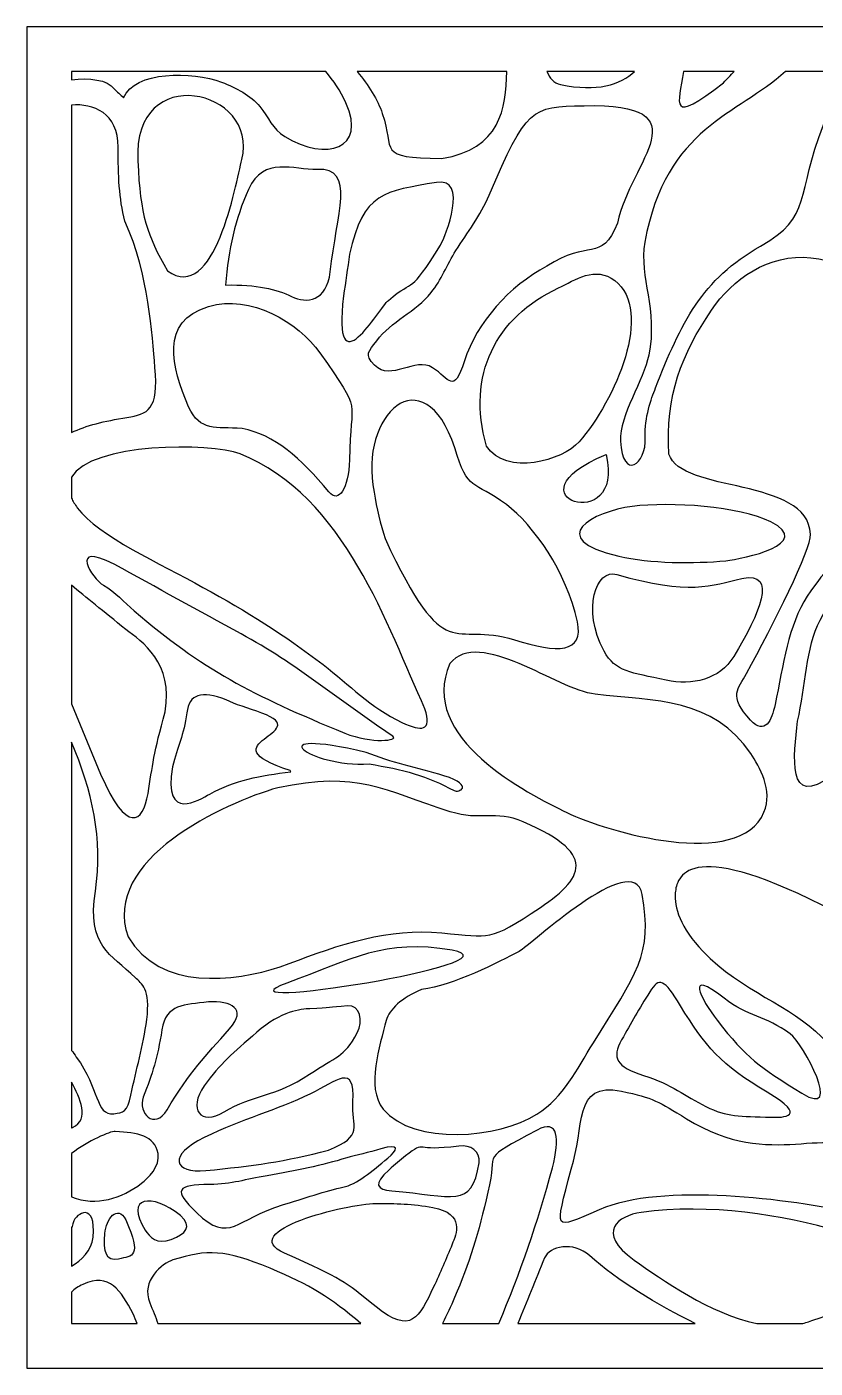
# Model space of a CAD drawing. Header units: centimetres. Extents: x 19.83 to 27, y 1.83 to 9.
# Drawn here: x 19.83 to 24.04, y 1.83 to 9 of the extents above; entities that cross this region are included whole.
import ezdxf

# ---------------------------------------------------------------- set-up
doc = ezdxf.new("R2010")
doc.units = ezdxf.units.CM
doc.header["$MEASUREMENT"] = 0
doc.layers.add('layer 1', color=7, linetype='Continuous')

msp = doc.modelspace()

# ---------------------------------------------------------------- linework, layer by layer
at = {"layer": 'layer 1', "color": 250}
for points, knots in [([(19.82662, 9.00077), (19.82662, 9.00077), (26.99977, 9.00077), (26.99977, 9.00077), (26.99977, 9.00077), (26.99977, 9.00077), (26.99977, 1.82763), (26.99977, 1.82763), (26.99977, 1.82763), (26.99977, 1.82763), (19.82662, 1.82763), (19.82662, 1.82763), (19.82662, 1.82763), (19.82662, 1.82763), (19.82662, 9.00077), (19.82662, 9.00077)], [0, 0, 0, 0, 0.2, 0.2, 0.2, 0.2, 0.4, 0.4, 0.4, 0.4, 0.6, 0.6, 0.6, 0.6, 1, 1, 1, 1]), ([(20.06573, 8.76167), (20.06573, 8.76167), (21.42469, 8.76167), (21.42469, 8.76167), (21.42469, 8.76167), (21.46522, 8.71461), (21.50387, 8.65917), (21.53314, 8.59389), (21.53314, 8.59389), (21.64422, 8.34617), (21.4299, 8.27991), (21.20581, 8.41434), (21.20581, 8.41434), (21.13983, 8.45494), (21.11956, 8.51669), (21.07302, 8.57505), (21.07302, 8.57505), (21.02395, 8.63342), (20.94528, 8.67487), (20.8683, 8.70448), (20.8683, 8.70448), (20.71181, 8.76453), (20.40137, 8.76538), (20.34385, 8.62158), (20.34385, 8.62158), (20.32694, 8.63765), (20.31001, 8.65372), (20.29311, 8.66895), (20.29311, 8.66895), (20.25947, 8.71858), (20.1569, 8.72956), (20.06573, 8.71775), (20.06573, 8.71775), (20.06573, 8.71775), (20.06573, 8.76167), (20.06573, 8.76167)], [0, 0, 0, 0, 0.1, 0.1, 0.1, 0.1, 0.2, 0.2, 0.2, 0.2, 0.3, 0.3, 0.3, 0.3, 0.4, 0.4, 0.4, 0.4, 0.5, 0.5, 0.5, 0.5, 0.6, 0.6, 0.6, 0.6, 0.7, 0.7, 0.7, 0.7, 0.8, 0.8, 0.8, 0.8, 1, 1, 1, 1]), ([(20.97676, 8.29112), (20.94358, 8.15867), (20.83146, 7.51558), (20.57807, 7.69626), (20.57807, 7.69626), (20.4698, 7.88828), (20.43304, 7.98715), (20.42035, 8.28406), (20.42035, 8.28406), (20.39041, 8.8219), (21.07123, 8.66825), (20.97676, 8.29112)], [0, 0, 0, 0, 0.25, 0.25, 0.25, 0.25, 0.5, 0.5, 0.5, 0.5, 1, 1, 1, 1]), ([(21.59286, 8.76167), (21.59286, 8.76167), (22.39299, 8.76167), (22.39299, 8.76167), (22.39299, 8.76167), (22.38841, 8.56268), (22.35992, 8.34939), (22.0441, 8.29591), (22.0441, 8.29591), (21.69079, 8.303), (21.79582, 8.3351), (21.72741, 8.53732), (21.72741, 8.53732), (21.70263, 8.61054), (21.65419, 8.68822), (21.59286, 8.76167)], [0, 0, 0, 0, 0.2, 0.2, 0.2, 0.2, 0.4, 0.4, 0.4, 0.4, 0.6, 0.6, 0.6, 0.6, 1, 1, 1, 1]), ([(22.6079, 8.76167), (22.6079, 8.76167), (23.07644, 8.76167), (23.07644, 8.76167), (23.07644, 8.76167), (23.00131, 8.69073), (22.87543, 8.65109), (22.68046, 8.69262), (22.68046, 8.69262), (22.64456, 8.70027), (22.62163, 8.72658), (22.6079, 8.76167)], [0, 0, 0, 0, 0.25, 0.25, 0.25, 0.25, 0.5, 0.5, 0.5, 0.5, 1, 1, 1, 1]), ([(23.88316, 8.76167), (23.88316, 8.76167), (24.23074, 8.76167), (24.23074, 8.76167), (24.23074, 8.76167), (24.17819, 8.66795), (24.12404, 8.57345), (24.0859, 8.47693), (24.0859, 8.47693), (23.93653, 8.09776), (24.03063, 7.98597), (23.75023, 7.82814), (23.75023, 7.82814), (23.4357, 7.6511), (23.32427, 7.41759), (23.18824, 7.06937), (23.18824, 7.06937), (23.16532, 7.01069), (23.12834, 6.91143), (23.13342, 6.80664), (23.13342, 6.80664), (23.14071, 6.65609), (23.0114, 6.57251), (23.00111, 6.7857), (23.00111, 6.7857), (22.99448, 6.92286), (23.12629, 7.11312), (23.1522, 7.24446), (23.1522, 7.24446), (23.20128, 7.49331), (23.09957, 7.65583), (23.13064, 7.84917), (23.13064, 7.84917), (23.24541, 8.46861), (23.62646, 8.52714), (23.88316, 8.76167)], [0, 0, 0, 0, 0.1, 0.1, 0.1, 0.1, 0.2, 0.2, 0.2, 0.2, 0.3, 0.3, 0.3, 0.3, 0.4, 0.4, 0.4, 0.4, 0.5, 0.5, 0.5, 0.5, 0.6, 0.6, 0.6, 0.6, 0.7, 0.7, 0.7, 0.7, 0.8, 0.8, 0.8, 0.8, 1, 1, 1, 1]), ([(23.33864, 8.76167), (23.33864, 8.76167), (23.60787, 8.76167), (23.60787, 8.76167), (23.60787, 8.76167), (23.58904, 8.74202), (23.57048, 8.72215), (23.55233, 8.70195), (23.55233, 8.70195), (23.25418, 8.47234), (23.3103, 8.58457), (23.33864, 8.76167)], [0, 0, 0, 0, 0.25, 0.25, 0.25, 0.25, 0.5, 0.5, 0.5, 0.5, 1, 1, 1, 1]), ([(20.06573, 6.83122), (20.06573, 6.83122), (20.06573, 8.58208), (20.06573, 8.58208), (20.06573, 8.58208), (20.18186, 8.59189), (20.31498, 8.54055), (20.31498, 8.3571), (20.31498, 8.3571), (20.31498, 8.20229), (20.31933, 8.08698), (20.35062, 7.9618), (20.35062, 7.9618), (20.48108, 7.67121), (20.49516, 7.35909), (20.51193, 7.17934), (20.51193, 7.17934), (20.53306, 6.95292), (20.47314, 6.92886), (20.36184, 6.91157), (20.36184, 6.91157), (20.24046, 6.89271), (20.14201, 6.86851), (20.06573, 6.83122)], [0, 0, 0, 0, 0.1428571, 0.1428571, 0.1428571, 0.1428571, 0.2857143, 0.2857143, 0.2857143, 0.2857143, 0.4285714, 0.4285714, 0.4285714, 0.4285714, 0.5714286, 0.5714286, 0.5714286, 0.5714286, 0.7142857, 0.7142857, 0.7142857, 0.7142857, 1, 1, 1, 1]), ([(21.99605, 7.17802), (22.08738, 7.11896), (22.10687, 7.03099), (22.16608, 7.21382), (22.16608, 7.21382), (22.23408, 7.42156), (22.40618, 7.6152), (22.60677, 7.71996), (22.60677, 7.71996), (22.82852, 7.86846), (22.89837, 7.73439), (22.98436, 7.95115), (22.98436, 7.95115), (23.05427, 8.28406), (23.45558, 8.59114), (22.8063, 8.57912), (22.8063, 8.57912), (22.52013, 8.57382), (22.49915, 8.5681), (22.29869, 8.10051), (22.29869, 8.10051), (22.25303, 7.99308), (22.18113, 7.89919), (22.12105, 7.80446), (22.12105, 7.80446), (22.07367, 7.72833), (22.04239, 7.64712), (21.98826, 7.57944), (21.98826, 7.57944), (21.9079, 7.47878), (21.77341, 7.4255), (21.69724, 7.32144), (21.69724, 7.32144), (21.65582, 7.26392), (21.6273, 7.25015), (21.68571, 7.19089), (21.68571, 7.19089), (21.77328, 7.10205), (21.90281, 7.23831), (21.99605, 7.17802)], [0, 0, 0, 0, 0.0909091, 0.0909091, 0.0909091, 0.0909091, 0.1818182, 0.1818182, 0.1818182, 0.1818182, 0.2727273, 0.2727273, 0.2727273, 0.2727273, 0.3636364, 0.3636364, 0.3636364, 0.3636364, 0.4545455, 0.4545455, 0.4545455, 0.4545455, 0.5454545, 0.5454545, 0.5454545, 0.5454545, 0.6363636, 0.6363636, 0.6363636, 0.6363636, 0.7272727, 0.7272727, 0.7272727, 0.7272727, 0.8181818, 0.8181818, 0.8181818, 0.8181818, 1, 1, 1, 1]), ([(21.2424, 7.55912), (21.16148, 7.59934), (21.05662, 7.62264), (20.88861, 7.62005), (20.88861, 7.62005), (20.90618, 7.81241), (20.93987, 7.97386), (21.01174, 8.13159), (21.01174, 8.13159), (21.09415, 8.31246), (21.25284, 8.23289), (21.37982, 8.23866), (21.37982, 8.23866), (21.58684, 8.24806), (21.48294, 8.00012), (21.4485, 7.6909), (21.4485, 7.6909), (21.43068, 7.5309), (21.32301, 7.51907), (21.2424, 7.55912)], [0, 0, 0, 0, 0.1666667, 0.1666667, 0.1666667, 0.1666667, 0.3333333, 0.3333333, 0.3333333, 0.3333333, 0.5, 0.5, 0.5, 0.5, 0.6666667, 0.6666667, 0.6666667, 0.6666667, 1, 1, 1, 1]), ([(22.01627, 8.16885), (22.19081, 8.19944), (22.06684, 7.88049), (22.03797, 7.8332), (22.03797, 7.8332), (21.86588, 7.5563), (21.90815, 7.6646), (21.75965, 7.53792), (21.75965, 7.53792), (21.71122, 7.4966), (21.4592, 7.04928), (21.51964, 7.56167), (21.51964, 7.56167), (21.53062, 7.63527), (21.54163, 7.70887), (21.55264, 7.78414), (21.55264, 7.78414), (21.62263, 8.11782), (21.74267, 8.1209), (22.01627, 8.16885)], [0, 0, 0, 0, 0.1666667, 0.1666667, 0.1666667, 0.1666667, 0.3333333, 0.3333333, 0.3333333, 0.3333333, 0.5, 0.5, 0.5, 0.5, 0.6666667, 0.6666667, 0.6666667, 0.6666667, 1, 1, 1, 1]), ([(23.69657, 5.29237), (23.77401, 5.20927), (23.81007, 5.29446), (23.82721, 5.37591), (23.82721, 5.37591), (23.87228, 5.59001), (23.89826, 5.80139), (23.99894, 5.9562), (23.99894, 5.9562), (24.10612, 6.11789), (24.17502, 6.14565), (24.24443, 6.33919), (24.24443, 6.33919), (24.2822, 6.4747), (24.39275, 6.77923), (24.39998, 6.80292), (24.39998, 6.80292), (24.51954, 7.19448), (24.48441, 7.71502), (24.01933, 7.76561), (24.01933, 7.76561), (23.79224, 7.79032), (23.59957, 7.65011), (23.48694, 7.48488), (23.48694, 7.48488), (23.33073, 7.25573), (23.23759, 7.02271), (23.26, 6.71635), (23.26, 6.71635), (23.32327, 6.50378), (24.00181, 6.59495), (24.01719, 6.28693), (24.01719, 6.28693), (24.02099, 6.21066), (23.81624, 5.79837), (23.67487, 5.54176), (23.67487, 5.54176), (23.63133, 5.46272), (23.57413, 5.42375), (23.69657, 5.29237)], [0, 0, 0, 0, 0.0909091, 0.0909091, 0.0909091, 0.0909091, 0.1818182, 0.1818182, 0.1818182, 0.1818182, 0.2727273, 0.2727273, 0.2727273, 0.2727273, 0.3636364, 0.3636364, 0.3636364, 0.3636364, 0.4545455, 0.4545455, 0.4545455, 0.4545455, 0.5454545, 0.5454545, 0.5454545, 0.5454545, 0.6363636, 0.6363636, 0.6363636, 0.6363636, 0.7272727, 0.7272727, 0.7272727, 0.7272727, 0.8181818, 0.8181818, 0.8181818, 0.8181818, 1, 1, 1, 1]), ([(22.7797, 6.78134), (22.97436, 7.00422), (23.18031, 7.4819), (22.97054, 7.64373), (22.97054, 7.64373), (22.86565, 7.72408), (22.7573, 7.64676), (22.66934, 7.60447), (22.66934, 7.60447), (22.33382, 7.44822), (22.17579, 7.13694), (22.28451, 6.75903), (22.28451, 6.75903), (22.38916, 6.59456), (22.69215, 6.68109), (22.7797, 6.78134)], [0, 0, 0, 0, 0.2, 0.2, 0.2, 0.2, 0.4, 0.4, 0.4, 0.4, 0.6, 0.6, 0.6, 0.6, 1, 1, 1, 1]), ([(20.97716, 6.85254), (21.15359, 6.81842), (21.28773, 6.69685), (21.44167, 6.51351), (21.44167, 6.51351), (21.49502, 6.44997), (21.54667, 6.53023), (21.55167, 6.68487), (21.55167, 6.68487), (21.55562, 7.03046), (21.62807, 6.92), (21.39303, 7.25809), (21.39303, 7.25809), (21.27731, 7.42058), (21.02409, 7.57361), (20.79726, 7.50475), (20.79726, 7.50475), (20.53474, 7.42505), (20.60101, 7.18354), (20.69065, 6.96871), (20.69065, 6.96871), (20.75643, 6.83262), (20.8332, 6.86374), (20.97716, 6.85254)], [0, 0, 0, 0, 0.1428571, 0.1428571, 0.1428571, 0.1428571, 0.2857143, 0.2857143, 0.2857143, 0.2857143, 0.4285714, 0.4285714, 0.4285714, 0.4285714, 0.5714286, 0.5714286, 0.5714286, 0.5714286, 0.7142857, 0.7142857, 0.7142857, 0.7142857, 1, 1, 1, 1]), ([(21.74203, 6.2641), (21.71751, 6.34021), (21.6979, 6.42394), (21.68355, 6.51277), (21.68355, 6.51277), (21.59812, 6.92571), (21.94729, 7.25027), (22.11513, 6.74962), (22.11513, 6.74962), (22.18591, 6.51039), (22.2113, 6.57878), (22.3911, 6.4455), (22.3911, 6.4455), (22.53459, 6.33864), (22.71385, 6.08454), (22.77062, 5.81898), (22.77062, 5.81898), (22.80649, 5.65117), (22.66537, 5.64901), (22.43363, 5.7226), (22.43363, 5.7226), (22.09908, 5.82884), (22.07065, 5.56112), (21.74203, 6.2641)], [0, 0, 0, 0, 0.1428571, 0.1428571, 0.1428571, 0.1428571, 0.2857143, 0.2857143, 0.2857143, 0.2857143, 0.4285714, 0.4285714, 0.4285714, 0.4285714, 0.5714286, 0.5714286, 0.5714286, 0.5714286, 0.7142857, 0.7142857, 0.7142857, 0.7142857, 1, 1, 1, 1]), ([(20.06573, 6.48044), (20.06573, 6.48044), (20.06573, 6.5916), (20.06573, 6.5916), (20.06573, 6.5916), (20.16743, 6.7771), (20.80846, 6.77883), (20.96643, 6.71674), (20.96643, 6.71674), (21.52929, 6.49552), (21.7548, 5.78918), (21.95527, 5.35392), (21.95527, 5.35392), (21.99223, 5.2321), (21.94028, 5.23082), (21.83226, 5.2813), (21.83226, 5.2813), (21.66006, 5.36177), (21.55519, 5.47988), (21.41033, 5.59027), (21.41033, 5.59027), (21.20055, 5.75015), (21.00424, 5.87372), (20.76823, 6.00316), (20.76823, 6.00316), (20.53877, 6.13181), (20.21176, 6.27435), (20.09628, 6.42921), (20.09628, 6.42921), (20.08288, 6.44718), (20.07291, 6.46421), (20.06573, 6.48044)], [0, 0, 0, 0, 0.1111111, 0.1111111, 0.1111111, 0.1111111, 0.2222222, 0.2222222, 0.2222222, 0.2222222, 0.3333333, 0.3333333, 0.3333333, 0.3333333, 0.4444444, 0.4444444, 0.4444444, 0.4444444, 0.5555556, 0.5555556, 0.5555556, 0.5555556, 0.6666667, 0.6666667, 0.6666667, 0.6666667, 0.7777778, 0.7777778, 0.7777778, 0.7777778, 1, 1, 1, 1]), ([(23.06337, 6.43579), (23.27104, 6.46287), (23.63651, 6.43625), (23.80439, 6.3529), (23.80439, 6.3529), (24.03886, 6.23649), (23.65885, 6.15523), (23.56413, 6.14582), (23.56413, 6.14582), (23.39777, 6.12929), (23.15457, 6.13105), (22.99233, 6.16934), (22.99233, 6.16934), (22.58423, 6.26567), (22.85622, 6.40878), (23.06337, 6.43579)], [0, 0, 0, 0, 0.2, 0.2, 0.2, 0.2, 0.4, 0.4, 0.4, 0.4, 0.6, 0.6, 0.6, 0.6, 1, 1, 1, 1]), ([(20.39969, 5.87837), (20.34822, 5.92315), (20.30008, 5.97898), (20.23708, 6.01433), (20.23708, 6.01433), (20.17572, 6.04875), (20.04506, 6.25376), (20.29311, 6.12704), (20.29311, 6.12704), (20.51979, 6.00271), (20.74565, 5.87837), (20.97235, 5.75401), (20.97235, 5.75401), (21.26164, 5.60007), (21.51371, 5.38606), (21.78355, 5.20673), (21.78355, 5.20673), (21.81837, 5.18505), (21.67302, 5.16388), (21.52698, 5.2236), (21.52698, 5.2236), (21.0269, 5.42812), (20.76705, 5.56425), (20.39969, 5.87837)], [0, 0, 0, 0, 0.1428571, 0.1428571, 0.1428571, 0.1428571, 0.2857143, 0.2857143, 0.2857143, 0.2857143, 0.4285714, 0.4285714, 0.4285714, 0.4285714, 0.5714286, 0.5714286, 0.5714286, 0.5714286, 0.7142857, 0.7142857, 0.7142857, 0.7142857, 1, 1, 1, 1]), ([(24.13251, 4.99752), (24.44635, 5.24197), (24.53744, 5.4155), (24.65672, 5.85538), (24.65672, 5.85538), (24.70764, 6.26272), (24.61943, 6.26756), (24.41336, 6.15671), (24.41336, 6.15671), (24.24164, 6.0738), (24.15417, 5.99732), (24.06789, 5.82729), (24.06789, 5.82729), (23.9909, 5.67587), (23.9902, 5.47693), (23.9479, 5.28746), (23.9479, 5.28746), (23.92884, 5.1067), (23.88368, 4.81011), (24.13251, 4.99752)], [0, 0, 0, 0, 0.1666667, 0.1666667, 0.1666667, 0.1666667, 0.3333333, 0.3333333, 0.3333333, 0.3333333, 0.5, 0.5, 0.5, 0.5, 0.6666667, 0.6666667, 0.6666667, 0.6666667, 1, 1, 1, 1]), ([(23.60632, 5.63333), (23.74206, 5.8571), (23.84847, 6.09389), (23.64885, 6.05045), (23.64885, 6.05045), (23.49079, 6.01254), (23.36767, 5.95928), (22.98116, 6.07226), (22.98116, 6.07226), (22.87031, 6.10466), (22.79182, 5.88679), (22.91312, 5.66265), (22.91312, 5.66265), (22.97457, 5.54909), (23.05425, 5.54939), (23.24555, 5.50675), (23.24555, 5.50675), (23.38222, 5.47629), (23.53166, 5.51027), (23.60632, 5.63333)], [0, 0, 0, 0, 0.1666667, 0.1666667, 0.1666667, 0.1666667, 0.3333333, 0.3333333, 0.3333333, 0.3333333, 0.5, 0.5, 0.5, 0.5, 0.6666667, 0.6666667, 0.6666667, 0.6666667, 1, 1, 1, 1]), ([(20.06573, 5.37963), (20.06573, 5.37963), (20.06573, 6.01531), (20.06573, 6.01531), (20.06573, 6.01531), (20.14025, 5.94982), (20.23648, 5.87752), (20.3555, 5.77722), (20.3555, 5.77722), (20.44292, 5.71555), (20.61082, 5.59805), (20.56662, 5.33823), (20.56662, 5.33823), (20.5049, 5.1208), (20.49874, 5.04661), (20.4747, 4.90113), (20.4747, 4.90113), (20.44816, 4.74051), (20.36054, 4.6818), (20.22115, 5.00482), (20.22115, 5.00482), (20.22115, 5.00482), (20.06573, 5.37963), (20.06573, 5.37963)], [0, 0, 0, 0, 0.1428571, 0.1428571, 0.1428571, 0.1428571, 0.2857143, 0.2857143, 0.2857143, 0.2857143, 0.4285714, 0.4285714, 0.4285714, 0.4285714, 0.5714286, 0.5714286, 0.5714286, 0.5714286, 0.7142857, 0.7142857, 0.7142857, 0.7142857, 1, 1, 1, 1]), ([(22.08914, 5.59596), (22.24414, 5.78991), (22.66324, 5.45452), (22.86529, 5.43187), (22.86529, 5.43187), (23.18199, 5.39637), (23.50084, 5.4105), (23.69694, 5.11452), (23.69694, 5.11452), (23.74431, 5.04431), (23.81709, 4.91743), (23.76801, 4.80068), (23.76801, 4.80068), (23.63856, 4.48857), (22.92672, 4.69502), (22.71454, 4.79869), (22.71454, 4.79869), (22.50808, 4.89955), (21.90998, 5.19867), (22.08914, 5.59596)], [0, 0, 0, 0, 0.1666667, 0.1666667, 0.1666667, 0.1666667, 0.3333333, 0.3333333, 0.3333333, 0.3333333, 0.5, 0.5, 0.5, 0.5, 0.6666667, 0.6666667, 0.6666667, 0.6666667, 1, 1, 1, 1]), ([(20.89323, 5.40219), (20.93827, 5.37651), (21.00914, 5.35848), (21.08309, 5.33113), (21.08309, 5.33113), (21.37854, 5.22189), (20.7695, 5.17267), (21.23544, 5.02318), (21.23544, 5.02318), (21.23628, 5.02062), (21.23709, 5.01894), (21.23882, 5.01639), (21.23882, 5.01639), (21.07339, 4.99753), (20.94003, 4.97169), (20.80553, 4.89781), (20.80553, 4.89781), (20.74925, 4.86689), (20.55441, 4.74276), (20.60529, 5.04269), (20.60529, 5.04269), (20.63129, 5.15651), (20.6665, 5.20986), (20.68218, 5.33237), (20.68218, 5.33237), (20.69499, 5.43242), (20.75811, 5.45262), (20.89323, 5.40219)], [0, 0, 0, 0, 0.125, 0.125, 0.125, 0.125, 0.25, 0.25, 0.25, 0.25, 0.375, 0.375, 0.375, 0.375, 0.5, 0.5, 0.5, 0.5, 0.625, 0.625, 0.625, 0.625, 0.75, 0.75, 0.75, 0.75, 1, 1, 1, 1]), ([(22.11132, 4.91609), (21.97078, 4.9935), (21.83497, 5.03105), (21.65668, 5.05868), (21.65668, 5.05868), (21.33261, 5.04104), (21.05058, 5.26119), (21.64143, 5.12045), (21.64143, 5.12045), (21.7717, 5.068), (21.9155, 5.03585), (22.05676, 4.9961), (22.05676, 4.9961), (22.22791, 4.93895), (22.13292, 4.9042), (22.11132, 4.91609)], [0, 0, 0, 0, 0.2, 0.2, 0.2, 0.2, 0.4, 0.4, 0.4, 0.4, 0.6, 0.6, 0.6, 0.6, 1, 1, 1, 1]), ([(20.06573, 3.52734), (20.06573, 3.52734), (20.06573, 5.1758), (20.06573, 5.1758), (20.06573, 5.1758), (20.17377, 4.92006), (20.23691, 4.65548), (20.193, 4.37885), (20.193, 4.37885), (20.146, 4.08281), (20.27629, 4.04293), (20.40702, 3.91578), (20.40702, 3.91578), (20.43979, 3.8839), (20.48965, 3.85721), (20.46766, 3.69179), (20.46766, 3.69179), (20.44851, 3.54782), (20.41166, 3.42639), (20.3829, 3.28701), (20.3829, 3.28701), (20.36468, 3.19872), (20.34309, 3.19332), (20.29098, 3.18858), (20.29098, 3.18858), (20.19165, 3.17956), (20.21654, 3.32105), (20.09116, 3.49158), (20.09116, 3.49158), (20.08227, 3.50367), (20.0738, 3.51558), (20.06573, 3.52734)], [0, 0, 0, 0, 0.1111111, 0.1111111, 0.1111111, 0.1111111, 0.2222222, 0.2222222, 0.2222222, 0.2222222, 0.3333333, 0.3333333, 0.3333333, 0.3333333, 0.4444444, 0.4444444, 0.4444444, 0.4444444, 0.5555556, 0.5555556, 0.5555556, 0.5555556, 0.6666667, 0.6666667, 0.6666667, 0.6666667, 0.7777778, 0.7777778, 0.7777778, 0.7777778, 1, 1, 1, 1]), ([(22.52372, 4.25846), (22.27228, 4.09833), (22.30175, 4.1392), (21.99079, 4.15872), (21.99079, 4.15872), (21.7157, 4.17599), (21.44022, 4.07241), (21.18094, 3.97309), (21.18094, 3.97309), (20.93469, 3.89512), (20.53833, 3.8439), (20.36847, 4.13473), (20.36847, 4.13473), (20.21832, 4.5453), (20.88563, 4.85232), (21.16807, 4.93137), (21.16807, 4.93137), (21.59851, 5.02274), (21.7311, 4.91885), (22.09099, 4.80352), (22.09099, 4.80352), (22.25417, 4.75122), (22.32694, 4.81492), (22.48123, 4.74894), (22.48123, 4.74894), (22.9042, 4.56805), (22.79498, 4.43364), (22.52372, 4.25846)], [0, 0, 0, 0, 0.125, 0.125, 0.125, 0.125, 0.25, 0.25, 0.25, 0.25, 0.375, 0.375, 0.375, 0.375, 0.5, 0.5, 0.5, 0.5, 0.625, 0.625, 0.625, 0.625, 0.75, 0.75, 0.75, 0.75, 1, 1, 1, 1]), ([(24.86715, 3.05894), (24.76388, 2.96514), (24.58973, 2.95), (24.46794, 3.01769), (24.46794, 3.01769), (24.30215, 3.13805), (24.23082, 3.4422), (24.07603, 3.60039), (24.07603, 3.60039), (23.91324, 3.76676), (23.64847, 3.84245), (23.44121, 4.05679), (23.44121, 4.05679), (23.31908, 4.18309), (23.28719, 4.29399), (23.294, 4.37001), (23.294, 4.37001), (23.30116, 4.44993), (23.35192, 4.67059), (24.07918, 4.30305), (24.07918, 4.30305), (24.51806, 4.08124), (24.71282, 4.14053), (24.91229, 3.76115), (24.91229, 3.76115), (25.02573, 3.5454), (25.04047, 3.21637), (24.86715, 3.05894)], [0, 0, 0, 0, 0.125, 0.125, 0.125, 0.125, 0.25, 0.25, 0.25, 0.25, 0.375, 0.375, 0.375, 0.375, 0.5, 0.5, 0.5, 0.5, 0.625, 0.625, 0.625, 0.625, 0.75, 0.75, 0.75, 0.75, 1, 1, 1, 1]), ([(22.45944, 4.05636), (22.51528, 4.08488), (23.07009, 4.61129), (23.11658, 4.36096), (23.11658, 4.36096), (23.17605, 4.04071), (23.08543, 3.93618), (22.85612, 3.56823), (22.85612, 3.56823), (22.76309, 3.42019), (22.7005, 3.27979), (22.55416, 3.18589), (22.55416, 3.18589), (22.35029, 3.05732), (21.89521, 3.01586), (21.7328, 3.21297), (21.7328, 3.21297), (21.63635, 3.33054), (21.71589, 3.55216), (21.74802, 3.68751), (21.74802, 3.68751), (21.76482, 3.74484), (21.83117, 3.80946), (21.93749, 3.85245), (21.93749, 3.85245), (22.10569, 3.87185), (22.35071, 4.00084), (22.45944, 4.05636)], [0, 0, 0, 0, 0.125, 0.125, 0.125, 0.125, 0.25, 0.25, 0.25, 0.25, 0.375, 0.375, 0.375, 0.375, 0.5, 0.5, 0.5, 0.5, 0.625, 0.625, 0.625, 0.625, 0.75, 0.75, 0.75, 0.75, 1, 1, 1, 1]), ([(21.21752, 3.88697), (21.56605, 4.01464), (21.73563, 4.12532), (22.10063, 4.0626), (22.10063, 4.0626), (22.49854, 3.99422), (20.77967, 3.72658), (21.21752, 3.88697)], [0, 0, 0, 0, 0.3333333, 0.3333333, 0.3333333, 0.3333333, 1, 1, 1, 1]), ([(23.51792, 3.68784), (23.4281, 3.80375), (23.3423, 3.97245), (23.55597, 3.80543), (23.55597, 3.80543), (23.68161, 3.70723), (23.77649, 3.71207), (23.90757, 3.61645), (23.90757, 3.61645), (23.97737, 3.56552), (24.19743, 3.15643), (23.97022, 3.29797), (23.97022, 3.29797), (23.74258, 3.43978), (23.67628, 3.4835), (23.51792, 3.68784)], [0, 0, 0, 0, 0.2, 0.2, 0.2, 0.2, 0.4, 0.4, 0.4, 0.4, 0.6, 0.6, 0.6, 0.6, 1, 1, 1, 1]), ([(23.8074, 3.16964), (23.63315, 3.17574), (23.57321, 3.17017), (23.45754, 3.2267), (23.45754, 3.2267), (23.34482, 3.28178), (23.2774, 3.34531), (23.12427, 3.39314), (23.12427, 3.39314), (22.97767, 3.43893), (22.9535, 3.48767), (23.0071, 3.58352), (23.0071, 3.58352), (23.05721, 3.67312), (23.09979, 3.74862), (23.15715, 3.83941), (23.15715, 3.83941), (23.20902, 3.92148), (23.23408, 3.90908), (23.32156, 3.76599), (23.32156, 3.76599), (23.45339, 3.55041), (23.5354, 3.45028), (23.78547, 3.30292), (23.78547, 3.30292), (24.01202, 3.16941), (23.86867, 3.16749), (23.8074, 3.16964)], [0, 0, 0, 0, 0.125, 0.125, 0.125, 0.125, 0.25, 0.25, 0.25, 0.25, 0.375, 0.375, 0.375, 0.375, 0.5, 0.5, 0.5, 0.5, 0.625, 0.625, 0.625, 0.625, 0.75, 0.75, 0.75, 0.75, 1, 1, 1, 1]), ([(20.91074, 3.6429), (20.77784, 3.49114), (20.70057, 3.41774), (20.57653, 3.20931), (20.57653, 3.20931), (20.50979, 3.09715), (20.41781, 3.19327), (20.44918, 3.27638), (20.44918, 3.27638), (20.49861, 3.40731), (20.5251, 3.48413), (20.54851, 3.63659), (20.54851, 3.63659), (20.5702, 3.77781), (20.66869, 3.76788), (20.79726, 3.78733), (20.79726, 3.78733), (20.91947, 3.78996), (21.00692, 3.75273), (20.91074, 3.6429)], [0, 0, 0, 0, 0.1666667, 0.1666667, 0.1666667, 0.1666667, 0.3333333, 0.3333333, 0.3333333, 0.3333333, 0.5, 0.5, 0.5, 0.5, 0.6666667, 0.6666667, 0.6666667, 0.6666667, 1, 1, 1, 1]), ([(21.33971, 3.75), (21.45736, 3.75563), (21.43441, 3.75466), (21.5421, 3.76569), (21.5421, 3.76569), (21.60941, 3.77259), (21.62558, 3.68289), (21.59302, 3.62175), (21.59302, 3.62175), (21.52035, 3.48528), (21.4832, 3.49719), (21.3388, 3.39964), (21.3388, 3.39964), (21.15298, 3.2741), (21.03418, 3.29125), (20.88194, 3.19871), (20.88194, 3.19871), (20.75342, 3.12058), (20.68795, 3.21393), (20.77522, 3.33718), (20.77522, 3.33718), (20.86322, 3.46145), (20.92602, 3.50892), (21.05621, 3.62379), (21.05621, 3.62379), (21.18667, 3.73889), (21.29317, 3.74777), (21.33971, 3.75)], [0, 0, 0, 0, 0.125, 0.125, 0.125, 0.125, 0.25, 0.25, 0.25, 0.25, 0.375, 0.375, 0.375, 0.375, 0.5, 0.5, 0.5, 0.5, 0.625, 0.625, 0.625, 0.625, 0.75, 0.75, 0.75, 0.75, 1, 1, 1, 1]), ([(21.57007, 3.25313), (21.56182, 3.11756), (21.63449, 3.0701), (21.43875, 2.99387), (21.43875, 2.99387), (21.21165, 2.9333), (21.0299, 2.90764), (20.78418, 2.88473), (20.78418, 2.88473), (20.6105, 2.86854), (20.57976, 2.96659), (20.77557, 3.06122), (20.77557, 3.06122), (20.9812, 3.16059), (21.15715, 3.20579), (21.34308, 3.29471), (21.34308, 3.29471), (21.48224, 3.36127), (21.58286, 3.46336), (21.57007, 3.25313)], [0, 0, 0, 0, 0.1666667, 0.1666667, 0.1666667, 0.1666667, 0.3333333, 0.3333333, 0.3333333, 0.3333333, 0.5, 0.5, 0.5, 0.5, 0.6666667, 0.6666667, 0.6666667, 0.6666667, 1, 1, 1, 1]), ([(20.06573, 3.11241), (20.06573, 3.11241), (20.06573, 3.35746), (20.06573, 3.35746), (20.06573, 3.35746), (20.11123, 3.27038), (20.16482, 3.16043), (20.07134, 3.11406), (20.07134, 3.11406), (20.06947, 3.11342), (20.0676, 3.11288), (20.06573, 3.11241)], [0, 0, 0, 0, 0.25, 0.25, 0.25, 0.25, 0.5, 0.5, 0.5, 0.5, 1, 1, 1, 1]), ([(22.88751, 2.6751), (23.2244, 2.82156), (23.90339, 2.73299), (24.26224, 2.65356), (24.26224, 2.65356), (24.56533, 2.58647), (24.50944, 2.81876), (24.34701, 2.95763), (24.34701, 2.95763), (24.11517, 3.15583), (23.81696, 2.87415), (23.35364, 3.16165), (23.35364, 3.16165), (23.20433, 3.25326), (23.17869, 3.27307), (23.00632, 3.30868), (23.00632, 3.30868), (22.7418, 3.36331), (22.81335, 3.11207), (22.73649, 2.89237), (22.73649, 2.89237), (22.65141, 2.55394), (22.63261, 2.56427), (22.88751, 2.6751)], [0, 0, 0, 0, 0.1428571, 0.1428571, 0.1428571, 0.1428571, 0.2857143, 0.2857143, 0.2857143, 0.2857143, 0.4285714, 0.4285714, 0.4285714, 0.4285714, 0.5714286, 0.5714286, 0.5714286, 0.5714286, 0.7142857, 0.7142857, 0.7142857, 0.7142857, 1, 1, 1, 1]), ([(22.34992, 2.06673), (22.34992, 2.06673), (22.04918, 2.06673), (22.04918, 2.06673), (22.04918, 2.06673), (22.07172, 2.11231), (22.09343, 2.15854), (22.11423, 2.20551), (22.11423, 2.20551), (22.19122, 2.38227), (22.24237, 2.55402), (22.29229, 2.76801), (22.29229, 2.76801), (22.34872, 3.0043), (22.23994, 2.93071), (22.55469, 3.10071), (22.55469, 3.10071), (22.66968, 3.16283), (22.67732, 3.05652), (22.63705, 2.89914), (22.63705, 2.89914), (22.55709, 2.60598), (22.46541, 2.33656), (22.34992, 2.06673)], [0, 0, 0, 0, 0.1428571, 0.1428571, 0.1428571, 0.1428571, 0.2857143, 0.2857143, 0.2857143, 0.2857143, 0.4285714, 0.4285714, 0.4285714, 0.4285714, 0.5714286, 0.5714286, 0.5714286, 0.5714286, 0.7142857, 0.7142857, 0.7142857, 0.7142857, 1, 1, 1, 1]), ([(20.06573, 2.74443), (20.06573, 2.74443), (20.06573, 2.9756), (20.06573, 2.9756), (20.06573, 2.9756), (20.1534, 3.04239), (20.27093, 3.09514), (20.29923, 3.09361), (20.29923, 3.09361), (20.41948, 3.08715), (20.51048, 3.07085), (20.52826, 2.97612), (20.52826, 2.97612), (20.54094, 2.90507), (20.47498, 2.84417), (20.43943, 2.81622), (20.43943, 2.81622), (20.33613, 2.73654), (20.19677, 2.69033), (20.06573, 2.74443)], [0, 0, 0, 0, 0.1666667, 0.1666667, 0.1666667, 0.1666667, 0.3333333, 0.3333333, 0.3333333, 0.3333333, 0.5, 0.5, 0.5, 0.5, 0.6666667, 0.6666667, 0.6666667, 0.6666667, 1, 1, 1, 1]), ([(20.80419, 2.81001), (20.92473, 2.81106), (20.99519, 2.83798), (21.11107, 2.85683), (21.11107, 2.85683), (21.26759, 2.88391), (21.40035, 2.91012), (21.53741, 2.95242), (21.53741, 2.95242), (21.58509, 2.96687), (21.65628, 2.98085), (21.72012, 3.00035), (21.72012, 3.00035), (21.82489, 3.03234), (21.80838, 2.99316), (21.75758, 2.95132), (21.75758, 2.95132), (21.66994, 2.87911), (21.59255, 2.81037), (21.51699, 2.79527), (21.51699, 2.79527), (21.43634, 2.77914), (21.29471, 2.73103), (21.19957, 2.70234), (21.19957, 2.70234), (20.93849, 2.62359), (20.91351, 2.48958), (20.73502, 2.65857), (20.73502, 2.65857), (20.60392, 2.78268), (20.62995, 2.80848), (20.80419, 2.81001)], [0, 0, 0, 0, 0.1111111, 0.1111111, 0.1111111, 0.1111111, 0.2222222, 0.2222222, 0.2222222, 0.2222222, 0.3333333, 0.3333333, 0.3333333, 0.3333333, 0.4444444, 0.4444444, 0.4444444, 0.4444444, 0.5555556, 0.5555556, 0.5555556, 0.5555556, 0.6666667, 0.6666667, 0.6666667, 0.6666667, 0.7777778, 0.7777778, 0.7777778, 0.7777778, 1, 1, 1, 1]), ([(22.24451, 2.92583), (22.2059, 2.67431), (22.10603, 2.74967), (21.77751, 2.77618), (21.77751, 2.77618), (21.6975, 2.78264), (21.67684, 2.8111), (21.76222, 2.88699), (21.76222, 2.88699), (21.79813, 2.91891), (21.81921, 2.93907), (21.85191, 2.96366), (21.85191, 2.96366), (21.96698, 3.05021), (21.89211, 2.98074), (22.13631, 3.01564), (22.13631, 3.01564), (22.19762, 3.0244), (22.25373, 2.98593), (22.24451, 2.92583)], [0, 0, 0, 0, 0.1666667, 0.1666667, 0.1666667, 0.1666667, 0.3333333, 0.3333333, 0.3333333, 0.3333333, 0.5, 0.5, 0.5, 0.5, 0.6666667, 0.6666667, 0.6666667, 0.6666667, 1, 1, 1, 1]), ([(20.64805, 2.64364), (20.71231, 2.58388), (20.67813, 2.54547), (20.5991, 2.51585), (20.5991, 2.51585), (20.52055, 2.48642), (20.4824, 2.53027), (20.45982, 2.56596), (20.45982, 2.56596), (20.34548, 2.7467), (20.49685, 2.76649), (20.64805, 2.64364)], [0, 0, 0, 0, 0.25, 0.25, 0.25, 0.25, 0.5, 0.5, 0.5, 0.5, 1, 1, 1, 1]), ([(20.06573, 2.37313), (20.06573, 2.37313), (20.06573, 2.57956), (20.06573, 2.57956), (20.06573, 2.57956), (20.06912, 2.58811), (20.07206, 2.59679), (20.07453, 2.6056), (20.07453, 2.6056), (20.08939, 2.65873), (20.19798, 2.72219), (20.18094, 2.52782), (20.18094, 2.52782), (20.1747, 2.4566), (20.11589, 2.40302), (20.06573, 2.37313)], [0, 0, 0, 0, 0.2, 0.2, 0.2, 0.2, 0.4, 0.4, 0.4, 0.4, 0.6, 0.6, 0.6, 0.6, 1, 1, 1, 1]), ([(20.31722, 2.41096), (20.39152, 2.42863), (20.44449, 2.4206), (20.3557, 2.62069), (20.3557, 2.62069), (20.30992, 2.70614), (20.25162, 2.62496), (20.24379, 2.54817), (20.24379, 2.54817), (20.23384, 2.45058), (20.25044, 2.39507), (20.31722, 2.41096)], [0, 0, 0, 0, 0.25, 0.25, 0.25, 0.25, 0.5, 0.5, 0.5, 0.5, 1, 1, 1, 1]), ([(22.00168, 2.26189), (22.03664, 2.33542), (22.06848, 2.41169), (22.10077, 2.49029), (22.10077, 2.49029), (22.12283, 2.54399), (22.17194, 2.65413), (21.99785, 2.68689), (21.99785, 2.68689), (21.88747, 2.70766), (21.80127, 2.70854), (21.69164, 2.70846), (21.69164, 2.70846), (21.54198, 2.70836), (20.93912, 2.56121), (21.2051, 2.44205), (21.2051, 2.44205), (21.52464, 2.2989), (21.51462, 2.29898), (21.69394, 2.15518), (21.69394, 2.15518), (21.8822, 2.00413), (21.92334, 2.09947), (22.00168, 2.26189)], [0, 0, 0, 0, 0.1428571, 0.1428571, 0.1428571, 0.1428571, 0.2857143, 0.2857143, 0.2857143, 0.2857143, 0.4285714, 0.4285714, 0.4285714, 0.4285714, 0.5714286, 0.5714286, 0.5714286, 0.5714286, 0.7142857, 0.7142857, 0.7142857, 0.7142857, 1, 1, 1, 1]), ([(23.97595, 2.06673), (23.97595, 2.06673), (23.72948, 2.06673), (23.72948, 2.06673), (23.72948, 2.06673), (23.48075, 2.11859), (23.22154, 2.29913), (23.07342, 2.40607), (23.07342, 2.40607), (22.86539, 2.55625), (22.98825, 2.64252), (23.11145, 2.66015), (23.11145, 2.66015), (23.47634, 2.71236), (23.87086, 2.64439), (24.17092, 2.55937), (24.17092, 2.55937), (24.41708, 2.48963), (24.38459, 2.33592), (24.28003, 2.22656), (24.28003, 2.22656), (24.18444, 2.12658), (24.09808, 2.10908), (24.0063, 2.07599), (24.0063, 2.07599), (23.9963, 2.07248), (23.98618, 2.06942), (23.97595, 2.06673)], [0, 0, 0, 0, 0.125, 0.125, 0.125, 0.125, 0.25, 0.25, 0.25, 0.25, 0.375, 0.375, 0.375, 0.375, 0.5, 0.5, 0.5, 0.5, 0.625, 0.625, 0.625, 0.625, 0.75, 0.75, 0.75, 0.75, 1, 1, 1, 1]), ([(21.61287, 2.06673), (21.61287, 2.06673), (20.52746, 2.06673), (20.52746, 2.06673), (20.52746, 2.06673), (20.51406, 2.10232), (20.50016, 2.13875), (20.48394, 2.17658), (20.48394, 2.17658), (20.43456, 2.29549), (20.55318, 2.3898), (20.60679, 2.40622), (20.60679, 2.40622), (20.79436, 2.46369), (20.88208, 2.46309), (21.12835, 2.36164), (21.12835, 2.36164), (21.3427, 2.27226), (21.45143, 2.20426), (21.61287, 2.06673)], [0, 0, 0, 0, 0.1666667, 0.1666667, 0.1666667, 0.1666667, 0.3333333, 0.3333333, 0.3333333, 0.3333333, 0.5, 0.5, 0.5, 0.5, 0.6666667, 0.6666667, 0.6666667, 0.6666667, 1, 1, 1, 1]), ([(23.40064, 2.06673), (23.40064, 2.06673), (22.45265, 2.06673), (22.45265, 2.06673), (22.45265, 2.06673), (22.50095, 2.18271), (22.54618, 2.29926), (22.59523, 2.4178), (22.59523, 2.4178), (22.62057, 2.47902), (22.748, 2.50789), (22.83526, 2.42951), (22.83526, 2.42951), (22.98369, 2.29618), (23.19722, 2.16526), (23.40064, 2.06673)], [0, 0, 0, 0, 0.2, 0.2, 0.2, 0.2, 0.4, 0.4, 0.4, 0.4, 0.6, 0.6, 0.6, 0.6, 1, 1, 1, 1]), ([(20.41661, 2.06673), (20.41661, 2.06673), (20.06573, 2.06673), (20.06573, 2.06673), (20.06573, 2.06673), (20.06573, 2.06673), (20.06573, 2.23484), (20.06573, 2.23484), (20.06573, 2.23484), (20.08202, 2.25107), (20.10169, 2.26488), (20.12545, 2.27558), (20.12545, 2.27558), (20.26995, 2.3406), (20.32837, 2.24246), (20.39516, 2.11885), (20.39516, 2.11885), (20.40332, 2.09992), (20.41034, 2.08269), (20.41661, 2.06673)], [0, 0, 0, 0, 0.1666667, 0.1666667, 0.1666667, 0.1666667, 0.3333333, 0.3333333, 0.3333333, 0.3333333, 0.5, 0.5, 0.5, 0.5, 0.6666667, 0.6666667, 0.6666667, 0.6666667, 1, 1, 1, 1])]:
    msp.add_open_spline(points, degree=3, knots=knots, dxfattribs=at)
msp.add_open_spline([(22.92354, 6.71288), (22.36603, 6.48588), (23.03231, 6.27239), (22.92354, 6.71288)], degree=3, dxfattribs=at)

doc.saveas('drawing.dxf')
